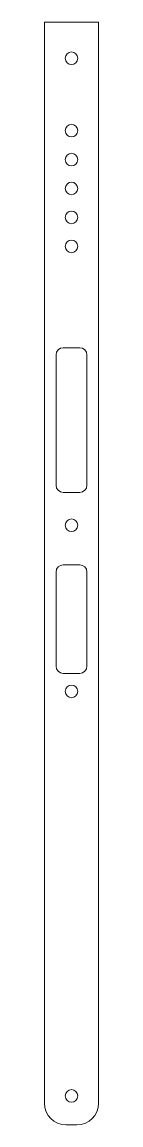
# Model space of a CAD drawing. Header units: millimetres. Extents: x -5 to 10, y -217 to 88.
import ezdxf

# ---------------------------------------------------------------- set-up
doc = ezdxf.new("R2010")
doc.units = ezdxf.units.MM

msp = doc.modelspace()

# ---------------------------------------------------------------- linework, layer by layer
at = {"color": 7, "linetype": 'Continuous', "lineweight": 15}
for p, q in [((9.81, 88.3), (-5.19, 88.3)), ((-5.19, 88.3), (-5.19, -210.5)), ((9.81, -210.5), (9.81, 88.3)), ((4.59, -1.7), (0.03, -1.7)), ((-1.97, -3.7), (-1.97, -39.7)), ((6.59, -39.7), (6.59, -3.7)), ((0.03, -41.7), (4.59, -41.7)), ((-1.97, -63.7), (-1.97, -89.7)), ((4.59, -61.7), (0.03, -61.7)), ((6.59, -89.7), (6.59, -63.7)), ((0.03, -91.7), (4.59, -91.7)), ((0.81, -216.5), (3.81, -216.5))]:
    msp.add_line(p, q, dxfattribs=at)
for centre in [(2.31, 78.3), (2.31, 58.3), (2.31, 50.3), (2.31, 42.3), (2.31, 34.3), (2.31, 26.3), (2.31, -50.76), (2.31, -96.7), (2.31, -208.5)]:
    msp.add_circle(centre, 1.75, dxfattribs=at)
for centre, radius, start, end in [((0.03, -3.7), 2, 90, 180), ((4.59, -3.7), 2, 0, 90), ((0.03, -39.7), 2, 180, 270), ((4.59, -39.7), 2, 270, 0), ((0.03, -63.7), 2, 90, 180), ((4.59, -63.7), 2, 0, 90), ((0.03, -89.7), 2, 180, 270), ((4.59, -89.7), 2, 270, 0), ((0.81, -210.5), 6, 180, 270), ((3.81, -210.5), 6, 270, 0)]:
    msp.add_arc(centre, radius, start, end, dxfattribs=at)

doc.saveas('drawing.dxf')
